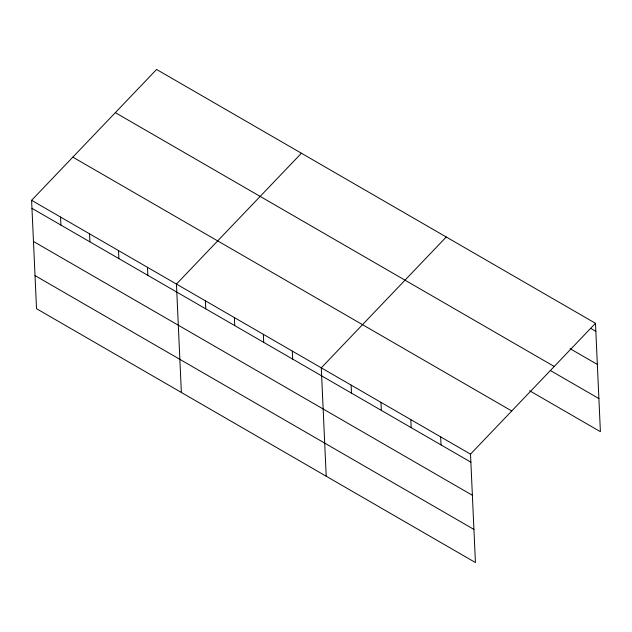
<?xml version="1.0" encoding="UTF-8"?>
<svg xmlns="http://www.w3.org/2000/svg" width="632" height="632" viewBox="0 0 632 632"><rect width="100%" height="100%" fill="white"/><g stroke="black" fill="none" stroke-linecap="round" stroke-linejoin="round"><path stroke-width="0.95" d="M595.478 323.3L470.508 454.139L475.43 562.535L36.522 308.7L31.6 200.312L156.57 69.465L595.478 323.3L600.4 431.688L529.624 390.758M301.409 153.228L176.439 284.076L181.36 392.464M446.247 236.992L321.285 367.84L326.207 476.228M590.723 328.371L595.842 331.334M570.056 348.667L597.343 364.451M115.324 112.646L554.24 366.473M550.29 370.463L598.899 398.571M72.838 157.131L511.746 410.966M31.6 200.312L470.508 454.139M31.963 208.339L470.88 462.174M33.472 241.463L472.381 495.291M35.021 275.584L473.929 529.418M440.662 436.886L441.033 444.912M410.816 419.624L411.187 427.651M380.97 402.363L381.341 410.389M351.123 385.101L351.495 393.136M292.316 351.084L292.679 359.118M263.347 334.336L263.71 342.362M234.377 317.58L234.741 325.614M205.408 300.824L205.771 308.858M147.469 267.32L147.841 275.355M118.508 250.564L118.871 258.599M89.539 233.816L89.902 241.851M60.569 217.06L60.933 225.095"/></g></svg>
